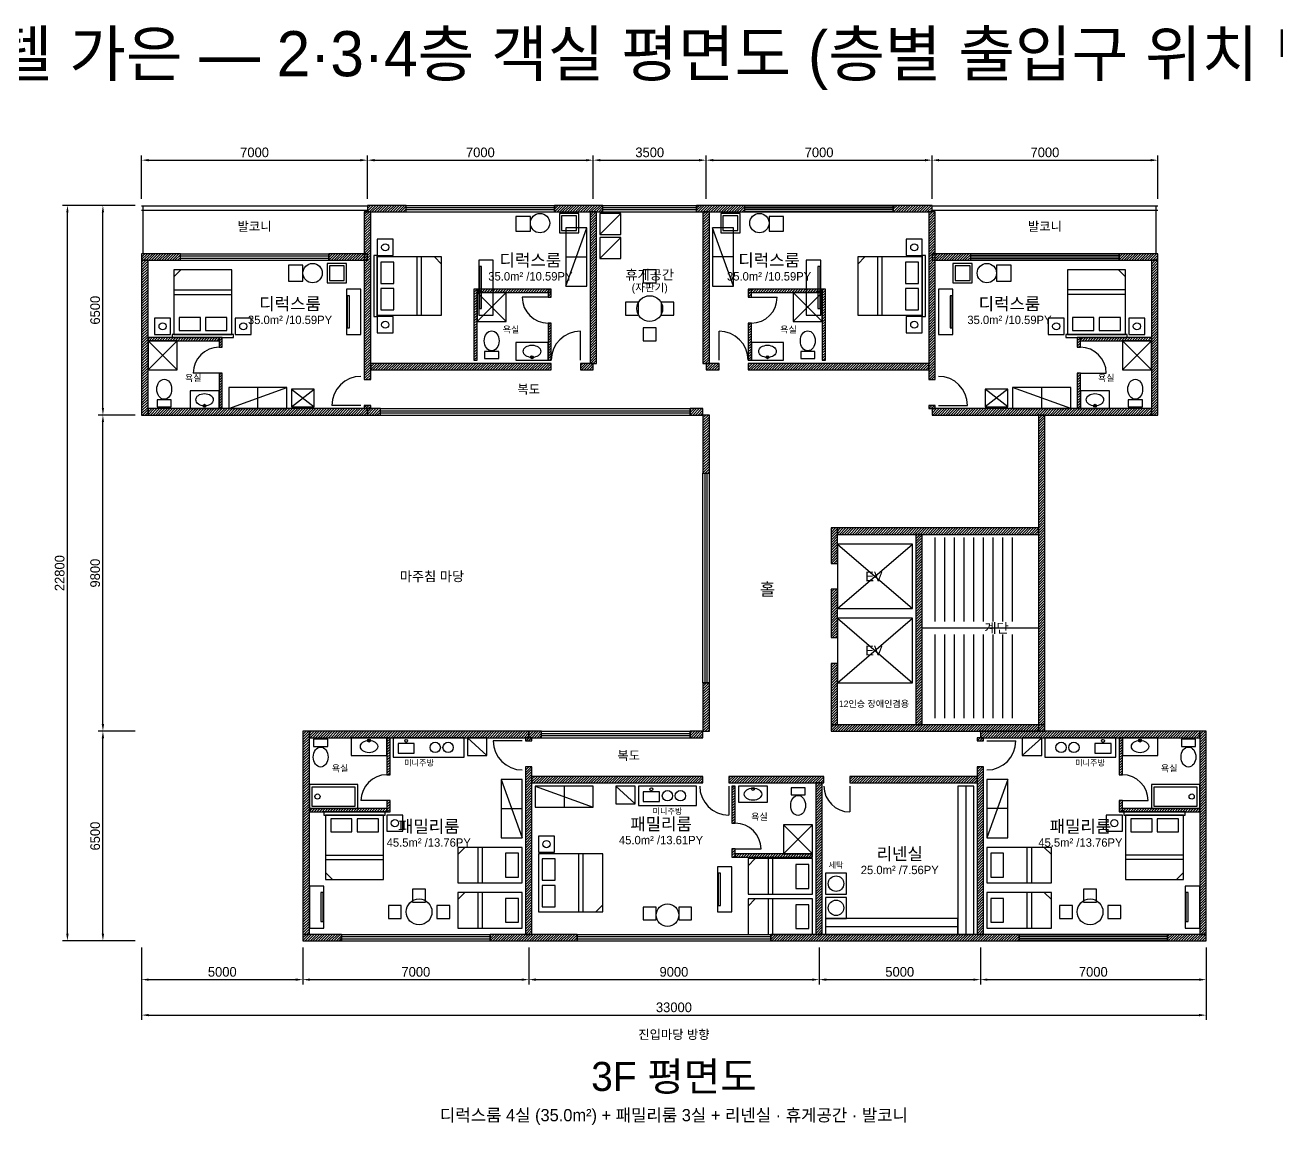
# Model space of a CAD drawing. Header units: millimetres. Extents: x -2737 to 115000, y -12076 to 28389.
# Drawn here: x 37386 to 76193, y -5704 to 28389 of the extents above; entities that cross this region are included whole.
import ezdxf
from ezdxf.enums import TextEntityAlignment as Align

# ---------------------------------------------------------------- set-up
doc = ezdxf.new("R2010")
doc.units = ezdxf.units.MM
for name, color, linetype in [('0CONC', 7, 'Continuous'), ('0TEXT-1', 7, 'Continuous'), ('0WIN', 4, 'Continuous'), ('DOOR', 2, 'Continuous'), ('FUR', 3, 'Continuous'), ('S-DIM', 1, 'Continuous'), ('TOIL', 5, 'Continuous'), ('해치벽체', 8, 'Continuous')]:
    doc.layers.add(name, color=color, linetype=linetype)
doc.styles.add('KOR', font='Pretendard-Regular.ttf')
doc.dimstyles.new('D100', dxfattribs={"dimtxt": 300, "dimasz": 220, "dimexe": 150, "dimexo": 200, "dimgap": 90, "dimtad": 1, "dimdec": 0, "dimtxsty": 'KOR', "dimcen": 2.5, "dimclrd": 1, "dimclre": 1, "dimclrt": 1, "dimazin": 3, "dimtfac": 1, "dimtmove": 0, "dimatfit": 3})

msp = doc.modelspace()

# ---------------------------------------------------------------- hatches: boundary and pattern name
at = {"layer": '해치벽체'}
h = msp.add_hatch(dxfattribs=at)
h.set_pattern_fill('ANSI31', color=8, scale=18)
h.paths.add_polyline_path([(47900, 17400), (48100, 17400), (48100, 22600), (47900, 22600)])
h = msp.add_hatch(dxfattribs=at)
h.set_pattern_fill('ANSI31', color=8, scale=18)
h.paths.add_polyline_path([(48000, 22600), (49200, 22600), (49200, 22800), (48000, 22800)])
h = msp.add_hatch(dxfattribs=at)
h.set_pattern_fill('ANSI31', color=8, scale=18)
h.paths.add_polyline_path([(53800, 22600), (55300, 22600), (55300, 22800), (53800, 22800)])
h = msp.add_hatch(dxfattribs=at)
h.set_pattern_fill('ANSI31', color=8, scale=18)
h.paths.add_polyline_path([(54900, 17900), (55100, 17900), (55100, 22600), (54900, 22600)])
h = msp.add_hatch(dxfattribs=at)
h.set_pattern_fill('ANSI31', color=8, scale=18)
h.paths.add_polyline_path([(58200, 22600), (59700, 22600), (59700, 22800), (58200, 22800)])
h = msp.add_hatch(dxfattribs=at)
h.set_pattern_fill('ANSI31', color=8, scale=18)
h.paths.add_polyline_path([(58400, 17900), (58600, 17900), (58600, 22600), (58400, 22600)])
h = msp.add_hatch(dxfattribs=at)
h.set_pattern_fill('ANSI31', color=8, scale=18)
h.paths.add_polyline_path([(64300, 22600), (65500, 22600), (65500, 22800), (64300, 22800)])
h = msp.add_hatch(dxfattribs=at)
h.set_pattern_fill('ANSI31', color=8, scale=18)
h.paths.add_polyline_path([(65400, 17400), (65600, 17400), (65600, 22600), (65400, 22600)])
h = msp.add_hatch(dxfattribs=at)
h.set_pattern_fill('ANSI31', color=8, scale=18)
h.paths.add_polyline_path([(41000, 21100), (42200, 21100), (42200, 21300), (41000, 21300)])
h = msp.add_hatch(dxfattribs=at)
h.set_pattern_fill('ANSI31', color=8, scale=18)
h.paths.add_polyline_path([(41000, 16300), (41200, 16300), (41200, 21100), (41000, 21100)])
h = msp.add_hatch(dxfattribs=at)
h.set_pattern_fill('ANSI31', color=8, scale=18)
h.paths.add_polyline_path([(46800, 21100), (48000, 21100), (48000, 21300), (46800, 21300)])
h = msp.add_hatch(dxfattribs=at)
h.set_pattern_fill('ANSI31', color=8, scale=18)
h.paths.add_polyline_path([(65500, 21100), (66700, 21100), (66700, 21300), (65500, 21300)])
h = msp.add_hatch(dxfattribs=at)
h.set_pattern_fill('ANSI31', color=8, scale=18)
h.paths.add_polyline_path([(71300, 21100), (72500, 21100), (72500, 21300), (71300, 21300)])
h = msp.add_hatch(dxfattribs=at)
h.set_pattern_fill('ANSI31', color=8, scale=18)
h.paths.add_polyline_path([(72300, 16300), (72500, 16300), (72500, 21100), (72300, 21100)])
h = msp.add_hatch(dxfattribs=at)
h.set_pattern_fill('ANSI31', color=8, scale=18)
h.paths.add_polyline_path([(51300, 18000), (51400, 18000), (51400, 20200), (51300, 20200)])
h = msp.add_hatch(dxfattribs=at)
h.set_pattern_fill('ANSI31', color=8, scale=18)
h.paths.add_polyline_path([(51400, 20100), (53700, 20100), (53700, 20200), (51400, 20200)])
h = msp.add_hatch(dxfattribs=at)
h.set_pattern_fill('ANSI31', color=8, scale=18)
h.paths.add_polyline_path([(53600, 19950), (53700, 19950), (53700, 20200), (53600, 20200)])
h = msp.add_hatch(dxfattribs=at)
h.set_pattern_fill('ANSI31', color=8, scale=18)
h.paths.add_polyline_path([(59800, 19950), (59900, 19950), (59900, 20200), (59800, 20200)])
h = msp.add_hatch(dxfattribs=at)
h.set_pattern_fill('ANSI31', color=8, scale=18)
h.paths.add_polyline_path([(59800, 20100), (62100, 20100), (62100, 20200), (59800, 20200)])
h = msp.add_hatch(dxfattribs=at)
h.set_pattern_fill('ANSI31', color=8, scale=18)
h.paths.add_polyline_path([(62100, 18000), (62200, 18000), (62200, 20200), (62100, 20200)])
h = msp.add_hatch(dxfattribs=at)
h.set_pattern_fill('ANSI31', color=8, scale=18)
h.paths.add_polyline_path([(53600, 18000), (53700, 18000), (53700, 19150), (53600, 19150)])
h = msp.add_hatch(dxfattribs=at)
h.set_pattern_fill('ANSI31', color=8, scale=18)
h.paths.add_polyline_path([(59800, 18000), (59900, 18000), (59900, 19150), (59800, 19150)])
h = msp.add_hatch(dxfattribs=at)
h.set_pattern_fill('ANSI31', color=8, scale=18)
h.paths.add_polyline_path([(41200, 18600), (43400, 18600), (43400, 18700), (41200, 18700)])
h = msp.add_hatch(dxfattribs=at)
h.set_pattern_fill('ANSI31', color=8, scale=18)
h.paths.add_polyline_path([(43400, 18400), (43500, 18400), (43500, 18700), (43400, 18700)])
h = msp.add_hatch(dxfattribs=at)
h.set_pattern_fill('ANSI31', color=8, scale=18)
h.paths.add_polyline_path([(70000, 18400), (70100, 18400), (70100, 18700), (70000, 18700)])
h = msp.add_hatch(dxfattribs=at)
h.set_pattern_fill('ANSI31', color=8, scale=18)
h.paths.add_polyline_path([(70100, 18600), (72300, 18600), (72300, 18700), (70100, 18700)])
h = msp.add_hatch(dxfattribs=at)
h.set_pattern_fill('ANSI31', color=8, scale=18)
h.paths.add_polyline_path([(48100, 17700), (53700, 17700), (53700, 17900), (48100, 17900)])
h = msp.add_hatch(dxfattribs=at)
h.set_pattern_fill('ANSI31', color=8, scale=18)
h.paths.add_polyline_path([(54600, 17700), (55000, 17700), (55000, 17900), (54600, 17900)])
h = msp.add_hatch(dxfattribs=at)
h.set_pattern_fill('ANSI31', color=8, scale=18)
h.paths.add_polyline_path([(58500, 17700), (58900, 17700), (58900, 17900), (58500, 17900)])
h = msp.add_hatch(dxfattribs=at)
h.set_pattern_fill('ANSI31', color=8, scale=18)
h.paths.add_polyline_path([(59800, 17700), (65400, 17700), (65400, 17900), (59800, 17900)])
h = msp.add_hatch(dxfattribs=at)
h.set_pattern_fill('ANSI31', color=8, scale=18)
h.paths.add_polyline_path([(43400, 16500), (43500, 16500), (43500, 17600), (43400, 17600)])
h = msp.add_hatch(dxfattribs=at)
h.set_pattern_fill('ANSI31', color=8, scale=18)
h.paths.add_polyline_path([(70000, 16500), (70100, 16500), (70100, 17600), (70000, 17600)])
h = msp.add_hatch(dxfattribs=at)
h.set_pattern_fill('ANSI31', color=8, scale=18)
h.paths.add_polyline_path([(41200, 16300), (48000, 16300), (48000, 16500), (41200, 16500)])
h = msp.add_hatch(dxfattribs=at)
h.set_pattern_fill('ANSI31', color=8, scale=18)
h.paths.add_polyline_path([(47900, 16500), (48100, 16500), (48100, 16600), (47900, 16600)])
h = msp.add_hatch(dxfattribs=at)
h.set_pattern_fill('ANSI31', color=8, scale=18)
h.paths.add_polyline_path([(48000, 16300), (48400, 16300), (48400, 16500), (48000, 16500)])
h = msp.add_hatch(dxfattribs=at)
h.set_pattern_fill('ANSI31', color=8, scale=18)
h.paths.add_polyline_path([(58000, 16300), (58400, 16300), (58400, 16500), (58000, 16500)])
h = msp.add_hatch(dxfattribs=at)
h.set_pattern_fill('ANSI31', color=8, scale=18)
h.paths.add_polyline_path([(58400, 14500), (58600, 14500), (58600, 16300), (58400, 16300)])
h = msp.add_hatch(dxfattribs=at)
h.set_pattern_fill('ANSI31', color=8, scale=18)
h.paths.add_polyline_path([(65400, 16500), (65600, 16500), (65600, 16600), (65400, 16600)])
h = msp.add_hatch(dxfattribs=at)
h.set_pattern_fill('ANSI31', color=8, scale=18)
h.paths.add_polyline_path([(65500, 16300), (72300, 16300), (72300, 16500), (65500, 16500)])
h = msp.add_hatch(dxfattribs=at)
h.set_pattern_fill('ANSI31', color=8, scale=18)
h.paths.add_polyline_path([(68800, 6500), (69000, 6500), (69000, 16300), (68800, 16300)])
h = msp.add_hatch(dxfattribs=at)
h.set_pattern_fill('ANSI31', color=8, scale=18)
h.paths.add_polyline_path([(62370, 11700), (62570, 11700), (62570, 12800), (62370, 12800)])
h = msp.add_hatch(dxfattribs=at)
h.set_pattern_fill('ANSI31', color=8, scale=18)
h.paths.add_polyline_path([(62570, 12600), (68800, 12600), (68800, 12800), (62570, 12800)])
h = msp.add_hatch(dxfattribs=at)
h.set_pattern_fill('ANSI31', color=8, scale=18)
h.paths.add_polyline_path([(65000, 6700), (65200, 6700), (65200, 12600), (65000, 12600)])
h = msp.add_hatch(dxfattribs=at)
h.set_pattern_fill('ANSI31', color=8, scale=18)
h.paths.add_polyline_path([(62370, 9400), (62570, 9400), (62570, 10900), (62370, 10900)])
h = msp.add_hatch(dxfattribs=at)
h.set_pattern_fill('ANSI31', color=8, scale=18)
h.paths.add_polyline_path([(62370, 6700), (62570, 6700), (62570, 8600), (62370, 8600)])
h = msp.add_hatch(dxfattribs=at)
h.set_pattern_fill('ANSI31', color=8, scale=18)
h.paths.add_polyline_path([(58400, 6500), (58600, 6500), (58600, 8000), (58400, 8000)])
h = msp.add_hatch(dxfattribs=at)
h.set_pattern_fill('ANSI31', color=8, scale=18)
h.paths.add_polyline_path([(62370, 6500), (69000, 6500), (69000, 6700), (62370, 6700)])
h = msp.add_hatch(dxfattribs=at)
h.set_pattern_fill('ANSI31', color=8, scale=18)
h.paths.add_polyline_path([(46000, 200), (46200, 200), (46200, 6500), (46000, 6500)])
h = msp.add_hatch(dxfattribs=at)
h.set_pattern_fill('ANSI31', color=8, scale=18)
h.paths.add_polyline_path([(46200, 6300), (53000, 6300), (53000, 6500), (46200, 6500)])
h = msp.add_hatch(dxfattribs=at)
h.set_pattern_fill('ANSI31', color=8, scale=18)
h.paths.add_polyline_path([(48600, 5150), (48700, 5150), (48700, 6300), (48600, 6300)])
h = msp.add_hatch(dxfattribs=at)
h.set_pattern_fill('ANSI31', color=8, scale=18)
h.paths.add_polyline_path([(52900, 6200), (53100, 6200), (53100, 6300), (52900, 6300)])
h = msp.add_hatch(dxfattribs=at)
h.set_pattern_fill('ANSI31', color=8, scale=18)
h.paths.add_polyline_path([(53000, 6300), (53400, 6300), (53400, 6500), (53000, 6500)])
h = msp.add_hatch(dxfattribs=at)
h.set_pattern_fill('ANSI31', color=8, scale=18)
h.paths.add_polyline_path([(58000, 6300), (58400, 6300), (58400, 6500), (58000, 6500)])
h = msp.add_hatch(dxfattribs=at)
h.set_pattern_fill('ANSI31', color=8, scale=18)
h.paths.add_polyline_path([(66900, 6200), (67100, 6200), (67100, 6300), (66900, 6300)])
h = msp.add_hatch(dxfattribs=at)
h.set_pattern_fill('ANSI31', color=8, scale=18)
h.paths.add_polyline_path([(67000, 6300), (73800, 6300), (73800, 6500), (67000, 6500)])
h = msp.add_hatch(dxfattribs=at)
h.set_pattern_fill('ANSI31', color=8, scale=18)
h.paths.add_polyline_path([(71300, 5150), (71400, 5150), (71400, 6300), (71300, 6300)])
h = msp.add_hatch(dxfattribs=at)
h.set_pattern_fill('ANSI31', color=8, scale=18)
h.paths.add_polyline_path([(73800, 200), (74000, 200), (74000, 6500), (73800, 6500)])
h = msp.add_hatch(dxfattribs=at)
h.set_pattern_fill('ANSI31', color=8, scale=18)
h.paths.add_polyline_path([(52900, 200), (53100, 200), (53100, 5400), (52900, 5400)])
h = msp.add_hatch(dxfattribs=at)
h.set_pattern_fill('ANSI31', color=8, scale=18)
h.paths.add_polyline_path([(53100, 4900), (58400, 4900), (58400, 5100), (53100, 5100)])
h = msp.add_hatch(dxfattribs=at)
h.set_pattern_fill('ANSI31', color=8, scale=18)
h.paths.add_polyline_path([(59200, 4900), (62150, 4900), (62150, 5100), (59200, 5100)])
h = msp.add_hatch(dxfattribs=at)
h.set_pattern_fill('ANSI31', color=8, scale=18)
h.paths.add_polyline_path([(62950, 4900), (66900, 4900), (66900, 5100), (62950, 5100)])
h = msp.add_hatch(dxfattribs=at)
h.set_pattern_fill('ANSI31', color=8, scale=18)
h.paths.add_polyline_path([(66900, 200), (67100, 200), (67100, 5400), (66900, 5400)])
h = msp.add_hatch(dxfattribs=at)
h.set_pattern_fill('ANSI31', color=8, scale=18)
h.paths.add_polyline_path([(59300, 3650), (59400, 3650), (59400, 4800), (59300, 4800)])
h = msp.add_hatch(dxfattribs=at)
h.set_pattern_fill('ANSI31', color=8, scale=18)
h.paths.add_polyline_path([(61900, 200), (62100, 200), (62100, 4900), (61900, 4900)])
h = msp.add_hatch(dxfattribs=at)
h.set_pattern_fill('ANSI31', color=8, scale=18)
h.paths.add_polyline_path([(48600, 4000), (48700, 4000), (48700, 4350), (48600, 4350)])
h = msp.add_hatch(dxfattribs=at)
h.set_pattern_fill('ANSI31', color=8, scale=18)
h.paths.add_polyline_path([(71300, 4000), (71400, 4000), (71400, 4350), (71300, 4350)])
h = msp.add_hatch(dxfattribs=at)
h.set_pattern_fill('ANSI31', color=8, scale=18)
h.paths.add_polyline_path([(46200, 4000), (48600, 4000), (48600, 4100), (46200, 4100)])
h = msp.add_hatch(dxfattribs=at)
h.set_pattern_fill('ANSI31', color=8, scale=18)
h.paths.add_polyline_path([(71400, 4000), (73800, 4000), (73800, 4100), (71400, 4100)])
h = msp.add_hatch(dxfattribs=at)
h.set_pattern_fill('ANSI31', color=8, scale=18)
h.paths.add_polyline_path([(59300, 2600), (59400, 2600), (59400, 2850), (59300, 2850)])
h = msp.add_hatch(dxfattribs=at)
h.set_pattern_fill('ANSI31', color=8, scale=18)
h.paths.add_polyline_path([(59400, 2600), (61800, 2600), (61800, 2700), (59400, 2700)])
h = msp.add_hatch(dxfattribs=at)
h.set_pattern_fill('ANSI31', color=8, scale=18)
h.paths.add_polyline_path([(46000, 0), (47200, 0), (47200, 200), (46000, 200)])
h = msp.add_hatch(dxfattribs=at)
h.set_pattern_fill('ANSI31', color=8, scale=18)
h.paths.add_polyline_path([(51800, 0), (54500, 0), (54500, 200), (51800, 200)])
h = msp.add_hatch(dxfattribs=at)
h.set_pattern_fill('ANSI31', color=8, scale=18)
h.paths.add_polyline_path([(60500, 0), (68200, 0), (68200, 200), (60500, 200)])
h = msp.add_hatch(dxfattribs=at)
h.set_pattern_fill('ANSI31', color=8, scale=18)
h.paths.add_polyline_path([(72800, 0), (74000, 0), (74000, 200), (72800, 200)])

# ---------------------------------------------------------------- linework, layer by layer
at = {"layer": '0CONC'}
for points in [[(47900, 17400), (48100, 17400), (48100, 22600), (47900, 22600)], [(48000, 22600), (49200, 22600), (49200, 22800), (48000, 22800)], [(53800, 22600), (55300, 22600), (55300, 22800), (53800, 22800)], [(54900, 17900), (55100, 17900), (55100, 22600), (54900, 22600)], [(58200, 22600), (59700, 22600), (59700, 22800), (58200, 22800)], [(58400, 17900), (58600, 17900), (58600, 22600), (58400, 22600)], [(64300, 22600), (65500, 22600), (65500, 22800), (64300, 22800)], [(65400, 17400), (65600, 17400), (65600, 22600), (65400, 22600)], [(41000, 21100), (42200, 21100), (42200, 21300), (41000, 21300)], [(41000, 16300), (41200, 16300), (41200, 21100), (41000, 21100)], [(46800, 21100), (48000, 21100), (48000, 21300), (46800, 21300)], [(65500, 21100), (66700, 21100), (66700, 21300), (65500, 21300)], [(71300, 21100), (72500, 21100), (72500, 21300), (71300, 21300)], [(72300, 16300), (72500, 16300), (72500, 21100), (72300, 21100)], [(51300, 18000), (51400, 18000), (51400, 20200), (51300, 20200)], [(51400, 20100), (53700, 20100), (53700, 20200), (51400, 20200)], [(53600, 19950), (53700, 19950), (53700, 20200), (53600, 20200)], [(59800, 19950), (59900, 19950), (59900, 20200), (59800, 20200)], [(59800, 20100), (62100, 20100), (62100, 20200), (59800, 20200)], [(62100, 18000), (62200, 18000), (62200, 20200), (62100, 20200)], [(53600, 18000), (53700, 18000), (53700, 19150), (53600, 19150)], [(59800, 18000), (59900, 18000), (59900, 19150), (59800, 19150)], [(41200, 18600), (43400, 18600), (43400, 18700), (41200, 18700)], [(43400, 18400), (43500, 18400), (43500, 18700), (43400, 18700)], [(70000, 18400), (70100, 18400), (70100, 18700), (70000, 18700)], [(70100, 18600), (72300, 18600), (72300, 18700), (70100, 18700)], [(48100, 17700), (53700, 17700), (53700, 17900), (48100, 17900)], [(54600, 17700), (55000, 17700), (55000, 17900), (54600, 17900)], [(58500, 17700), (58900, 17700), (58900, 17900), (58500, 17900)], [(59800, 17700), (65400, 17700), (65400, 17900), (59800, 17900)], [(43400, 16500), (43500, 16500), (43500, 17600), (43400, 17600)], [(70000, 16500), (70100, 16500), (70100, 17600), (70000, 17600)], [(41200, 16300), (48000, 16300), (48000, 16500), (41200, 16500)], [(47900, 16500), (48100, 16500), (48100, 16600), (47900, 16600)], [(48000, 16300), (48400, 16300), (48400, 16500), (48000, 16500)], [(58000, 16300), (58400, 16300), (58400, 16500), (58000, 16500)], [(58400, 14500), (58600, 14500), (58600, 16300), (58400, 16300)], [(65400, 16500), (65600, 16500), (65600, 16600), (65400, 16600)], [(65500, 16300), (72300, 16300), (72300, 16500), (65500, 16500)], [(68800, 6500), (69000, 6500), (69000, 16300), (68800, 16300)], [(62370, 11700), (62570, 11700), (62570, 12800), (62370, 12800)], [(62570, 12600), (68800, 12600), (68800, 12800), (62570, 12800)], [(65000, 6700), (65200, 6700), (65200, 12600), (65000, 12600)], [(62370, 9400), (62570, 9400), (62570, 10900), (62370, 10900)], [(62370, 6700), (62570, 6700), (62570, 8600), (62370, 8600)], [(58400, 6500), (58600, 6500), (58600, 8000), (58400, 8000)], [(62370, 6500), (69000, 6500), (69000, 6700), (62370, 6700)], [(46000, 200), (46200, 200), (46200, 6500), (46000, 6500)], [(46200, 6300), (53000, 6300), (53000, 6500), (46200, 6500)], [(48600, 5150), (48700, 5150), (48700, 6300), (48600, 6300)], [(52900, 6200), (53100, 6200), (53100, 6300), (52900, 6300)], [(53000, 6300), (53400, 6300), (53400, 6500), (53000, 6500)], [(58000, 6300), (58400, 6300), (58400, 6500), (58000, 6500)], [(66900, 6200), (67100, 6200), (67100, 6300), (66900, 6300)], [(67000, 6300), (73800, 6300), (73800, 6500), (67000, 6500)], [(71300, 5150), (71400, 5150), (71400, 6300), (71300, 6300)], [(73800, 200), (74000, 200), (74000, 6500), (73800, 6500)], [(52900, 200), (53100, 200), (53100, 5400), (52900, 5400)], [(53100, 4900), (58400, 4900), (58400, 5100), (53100, 5100)], [(59200, 4900), (62150, 4900), (62150, 5100), (59200, 5100)], [(62950, 4900), (66900, 4900), (66900, 5100), (62950, 5100)], [(66900, 200), (67100, 200), (67100, 5400), (66900, 5400)], [(59300, 3650), (59400, 3650), (59400, 4800), (59300, 4800)], [(61900, 200), (62100, 200), (62100, 4900), (61900, 4900)], [(48600, 4000), (48700, 4000), (48700, 4350), (48600, 4350)], [(71300, 4000), (71400, 4000), (71400, 4350), (71300, 4350)], [(46200, 4000), (48600, 4000), (48600, 4100), (46200, 4100)], [(71400, 4000), (73800, 4000), (73800, 4100), (71400, 4100)], [(59300, 2600), (59400, 2600), (59400, 2850), (59300, 2850)], [(59400, 2600), (61800, 2600), (61800, 2700), (59400, 2700)], [(46000, 0), (47200, 0), (47200, 200), (46000, 200)], [(51800, 0), (54500, 0), (54500, 200), (51800, 200)], [(60500, 0), (68200, 0), (68200, 200), (60500, 200)], [(72800, 0), (74000, 0), (74000, 200), (72800, 200)]]:
    msp.add_lwpolyline(points, close=True, dxfattribs=at)
at = {"layer": '0WIN'}
for p, q in [((41000, 22780), (48000, 22780)), ((41000, 22650), (48000, 22650)), ((41050, 21300), (41050, 22780)), ((49200, 22800), (53800, 22800)), ((49200, 22600), (49200, 22800)), ((49200, 22800), (53800, 22800)), ((49200, 22600), (49200, 22800)), ((49200, 22733.3), (53800, 22733.3)), ((49200, 22733.3), (53800, 22733.3)), ((49200, 22666.7), (53800, 22666.7)), ((49200, 22666.7), (53800, 22666.7)), ((49200, 22600), (53800, 22600)), ((49200, 22600), (53800, 22600)), ((53800, 22600), (53800, 22800)), ((53800, 22600), (53800, 22800)), ((55300, 22800), (58200, 22800)), ((55300, 22600), (55300, 22800)), ((55300, 22733.3), (58200, 22733.3)), ((55300, 22666.7), (58200, 22666.7)), ((55300, 22600), (58200, 22600)), ((58200, 22600), (58200, 22800)), ((59700, 22800), (64300, 22800)), ((59700, 22600), (59700, 22800)), ((64300, 22800), (59700, 22800)), ((59700, 22600), (59700, 22800)), ((59700, 22733.3), (64300, 22733.3)), ((64300, 22733.3), (59700, 22733.3)), ((59700, 22666.7), (64300, 22666.7)), ((64300, 22666.7), (59700, 22666.7)), ((59700, 22600), (64300, 22600)), ((64300, 22600), (59700, 22600)), ((64300, 22600), (64300, 22800)), ((64300, 22600), (64300, 22800)), ((65500, 22780), (72500, 22780)), ((65500, 22650), (72500, 22650)), ((72450, 21300), (72450, 22780)), ((42200, 21300), (46800, 21300)), ((42200, 21100), (42200, 21300)), ((42200, 21300), (46800, 21300)), ((42200, 21100), (42200, 21300)), ((42200, 21233.3), (46800, 21233.3)), ((42200, 21233.3), (46800, 21233.3)), ((42200, 21166.7), (46800, 21166.7)), ((42200, 21166.7), (46800, 21166.7)), ((42200, 21100), (46800, 21100)), ((42200, 21100), (46800, 21100)), ((46800, 21100), (46800, 21300)), ((46800, 21100), (46800, 21300)), ((66700, 21300), (71300, 21300)), ((66700, 21100), (66700, 21300)), ((71300, 21300), (66700, 21300)), ((66700, 21100), (66700, 21300)), ((66700, 21233.3), (71300, 21233.3)), ((71300, 21233.3), (66700, 21233.3)), ((66700, 21166.7), (71300, 21166.7)), ((71300, 21166.7), (66700, 21166.7)), ((66700, 21100), (71300, 21100)), ((71300, 21100), (66700, 21100)), ((71300, 21100), (71300, 21300)), ((71300, 21100), (71300, 21300)), ((48400, 16500), (58000, 16500)), ((48400, 16300), (48400, 16500)), ((48400, 16433.3), (58000, 16433.3)), ((48400, 16366.7), (58000, 16366.7)), ((48400, 16300), (58000, 16300)), ((58000, 16300), (58000, 16500)), ((58400, 8000), (58400, 14500)), ((58400, 14500), (58600, 14500)), ((58466.7, 8000), (58466.7, 14500)), ((58533.3, 8000), (58533.3, 14500)), ((58600, 8000), (58600, 14500)), ((58400, 8000), (58600, 8000)), ((53400, 6500), (58000, 6500)), ((53400, 6300), (53400, 6500)), ((53400, 6433.3), (58000, 6433.3)), ((53400, 6366.7), (58000, 6366.7)), ((53400, 6300), (58000, 6300)), ((58000, 6300), (58000, 6500)), ((47200, 200), (51800, 200)), ((47200, 0), (47200, 200)), ((47200, 200), (51800, 200)), ((47200, 200), (47200, 0)), ((47200, 133.3), (51800, 133.3)), ((47200, 133.3), (51800, 133.3)), ((47200, 66.7), (51800, 66.7)), ((47200, 66.7), (51800, 66.7)), ((47200, 0), (51800, 0)), ((47200, 0), (51800, 0)), ((51800, 0), (51800, 200)), ((51800, 200), (51800, 0)), ((54500, 200), (60500, 200)), ((54500, 0), (54500, 200)), ((54500, 200), (60500, 200)), ((54500, 200), (54500, 0)), ((54500, 133.3), (60500, 133.3)), ((54500, 133.3), (60500, 133.3)), ((54500, 66.7), (60500, 66.7)), ((54500, 66.7), (60500, 66.7)), ((54500, 0), (60500, 0)), ((54500, 0), (60500, 0)), ((60500, 0), (60500, 200)), ((60500, 200), (60500, 0)), ((68200, 200), (72800, 200)), ((68200, 0), (68200, 200)), ((72800, 200), (68200, 200)), ((68200, 200), (68200, 0)), ((68200, 133.3), (72800, 133.3)), ((72800, 133.3), (68200, 133.3)), ((68200, 66.7), (72800, 66.7)), ((72800, 66.7), (68200, 66.7)), ((68200, 0), (72800, 0)), ((72800, 0), (68200, 0)), ((72800, 0), (72800, 200)), ((72800, 200), (72800, 0))]:
    msp.add_line(p, q, dxfattribs=at)
at = {"layer": 'DOOR'}
for p, q in [((53600, 19950), (52800, 19950)), ((59900, 19950), (60700, 19950)), ((54600, 18000), (54600, 18900)), ((58900, 18000), (58900, 18900)), ((43400, 17600), (42600, 17600)), ((70100, 17600), (70900, 17600)), ((47800, 16600), (46900, 16600)), ((65700, 16600), (66600, 16600)), ((52800, 6200), (51900, 6200)), ((67200, 6200), (68100, 6200)), ((59200, 4800), (59200, 3900)), ((62950, 4800), (62950, 4000)), ((48600, 4350), (47800, 4350)), ((71400, 4350), (72200, 4350)), ((59400, 2850), (60200, 2850))]:
    msp.add_line(p, q, dxfattribs=at)
for centre, radius, start, end in [((53600, 19950), 800, 180, 270), ((59900, 19950), 800, 270, 0), ((54600, 18000), 900, 90, 180), ((58900, 18000), 900, 0, 90), ((43400, 17600), 800, 90, 180), ((70100, 17600), 800, 0, 90), ((47800, 16600), 900, 90, 180), ((65700, 16600), 900, 0, 90), ((52800, 6200), 900, 180, 270), ((67200, 6200), 900, 270, 0), ((48600, 4350), 800, 90, 180), ((71400, 4350), 800, 0, 90), ((59200, 4800), 900, 180, 270), ((62950, 4800), 800, 180, 270), ((59400, 2850), 800, 0, 90)]:
    msp.add_arc(centre, radius, start, end, dxfattribs=at)
at = {"layer": 'FUR'}
for p, q in [((55200, 21900), (55850, 22550)), ((54150, 20300), (54800, 22100)), ((55200, 21150), (55850, 21800)), ((59350, 20300), (58700, 22100)), ((49540, 19400), (49540, 21200)), ((49680, 19400), (49680, 21200)), ((50080, 21200), (50300, 20980)), ((54150, 21200), (54800, 21200)), ((59350, 21200), (58700, 21200)), ((63420, 21200), (63200, 20980)), ((63820, 19400), (63820, 21200)), ((63960, 19400), (63960, 21200)), ((42000, 20580), (42220, 20800)), ((71500, 20580), (71280, 20800)), ((42000, 20180), (43800, 20180)), ((71500, 20180), (69700, 20180)), ((42000, 20040), (43800, 20040)), ((71500, 20040), (69700, 20040)), ((43700, 16500), (45500, 17150)), ((44600, 16500), (44600, 17150)), ((45650, 16550), (46350, 17100)), ((45650, 17100), (46350, 16550)), ((67850, 16550), (67150, 17100)), ((67850, 17100), (67150, 16550)), ((69800, 16500), (68000, 17150)), ((68900, 16500), (68900, 17150)), ((65600, 9900), (65600, 12500)), ((65900, 9900), (65900, 12500)), ((66200, 9900), (66200, 12500)), ((66500, 9900), (66500, 12500)), ((66800, 9900), (66800, 12500)), ((67100, 9900), (67100, 12500)), ((67400, 9900), (67400, 12500)), ((67700, 9900), (67700, 12500)), ((68000, 9900), (68000, 12500)), ((62570, 10300), (64900, 12300)), ((62570, 12300), (64900, 10300)), ((62570, 8000), (64900, 10000)), ((62570, 10000), (64900, 8000)), ((65200, 9700), (68800, 9700)), ((65600, 6900), (65600, 9500)), ((65900, 6900), (65900, 9500)), ((66200, 6900), (66200, 9500)), ((66500, 6900), (66500, 9500)), ((66800, 6900), (66800, 9500)), ((67100, 6900), (67100, 9500)), ((67400, 6900), (67400, 9500)), ((67700, 6900), (67700, 9500)), ((68000, 6900), (68000, 9500)), ((51100, 6300), (51700, 5750)), ((68900, 6300), (68300, 5750)), ((52150, 5000), (52800, 3200)), ((53200, 4800), (55000, 4150)), ((54100, 4800), (54100, 4150)), ((55700, 4800), (56300, 4250)), ((66550, 4800), (66550, 200)), ((67850, 5000), (67200, 3200)), ((52150, 4100), (52800, 4100)), ((67850, 4100), (67200, 4100)), ((51020, 2900), (50800, 2680)), ((51420, 2900), (51420, 1800)), ((51560, 2900), (51560, 1800)), ((68440, 2900), (68440, 1800)), ((68580, 2900), (68580, 1800)), ((68980, 2900), (69200, 2680)), ((46700, 2660), (48500, 2660)), ((46700, 2520), (48500, 2520)), ((54540, 2700), (54540, 900)), ((54680, 2700), (54680, 900)), ((60020, 2550), (59800, 2330)), ((60420, 2550), (60420, 1450)), ((60560, 2550), (60560, 1450)), ((73300, 2660), (71500, 2660)), ((73300, 2520), (71500, 2520)), ((46700, 2120), (46920, 1900)), ((73300, 2120), (73080, 1900)), ((51020, 1500), (50800, 1280)), ((51420, 1500), (51420, 400)), ((51560, 1500), (51560, 400)), ((60020, 1300), (59800, 1080)), ((60420, 1300), (60420, 200)), ((60560, 1300), (60560, 200)), ((68440, 1500), (68440, 400)), ((68580, 1500), (68580, 400)), ((68980, 1500), (69200, 1280)), ((55080, 900), (55300, 1120)), ((62200, 450), (66300, 450))]:
    msp.add_line(p, q, dxfattribs=at)
for points in [[(53950, 21950), (54550, 21950), (54550, 22550), (53950, 22550)], [(55200, 21900), (55850, 21900), (55850, 22550), (55200, 22550)], [(58950, 21950), (59550, 21950), (59550, 22550), (58950, 22550)], [(52600, 22000), (53050, 22000), (53050, 22450), (52600, 22450)], [(54020, 22020), (54480, 22020), (54480, 22480), (54020, 22480)], [(59020, 22020), (59480, 22020), (59480, 22480), (59020, 22480)], [(60450, 22000), (60900, 22000), (60900, 22450), (60450, 22450)], [(48300, 21250), (48800, 21250), (48800, 21750), (48300, 21750)], [(54150, 20300), (54800, 20300), (54800, 22100), (54150, 22100)], [(55200, 21150), (55850, 21150), (55850, 21800), (55200, 21800)], [(58700, 20300), (59350, 20300), (59350, 22100), (58700, 22100)], [(64700, 21250), (65200, 21250), (65200, 21750), (64700, 21750)], [(46750, 20400), (47350, 20400), (47350, 21000), (46750, 21000)], [(48200, 19350), (48300, 19350), (48300, 21250), (48200, 21250)], [(48300, 19400), (50300, 19400), (50300, 21200), (48300, 21200)], [(48420, 20380), (48820, 20380), (48820, 21040), (48420, 21040)], [(51450, 19400), (51900, 19400), (51900, 21100), (51450, 21100)], [(61600, 19400), (62050, 19400), (62050, 21100), (61600, 21100)], [(63200, 19400), (65200, 19400), (65200, 21200), (63200, 21200)], [(64680, 20380), (65080, 20380), (65080, 21040), (64680, 21040)], [(65200, 19350), (65300, 19350), (65300, 21250), (65200, 21250)], [(66150, 20400), (66750, 20400), (66750, 21000), (66150, 21000)], [(42000, 18800), (43800, 18800), (43800, 20800), (42000, 20800)], [(45550, 20450), (46000, 20450), (46000, 20950), (45550, 20950)], [(46820, 20470), (47280, 20470), (47280, 20930), (46820, 20930)], [(51470, 19600), (51540, 19600), (51540, 20900), (51470, 20900)], [(56550, 20400), (56950, 20400), (56950, 20800), (56550, 20800)], [(61960, 19600), (62030, 19600), (62030, 20900), (61960, 20900)], [(66220, 20470), (66680, 20470), (66680, 20930), (66220, 20930)], [(67500, 20450), (67950, 20450), (67950, 20950), (67500, 20950)], [(69700, 18800), (71500, 18800), (71500, 20800), (69700, 20800)], [(47350, 18800), (47800, 18800), (47800, 20200), (47350, 20200)], [(48420, 19560), (48820, 19560), (48820, 20220), (48420, 20220)], [(64680, 19560), (65080, 19560), (65080, 20220), (64680, 20220)], [(65700, 18800), (66150, 18800), (66150, 20200), (65700, 20200)], [(47370, 19000), (47440, 19000), (47440, 20000), (47370, 20000)], [(56000, 19400), (56400, 19400), (56400, 19800), (56000, 19800)], [(57100, 19400), (57500, 19400), (57500, 19800), (57100, 19800)], [(66060, 19000), (66130, 19000), (66130, 20000), (66060, 20000)], [(41400, 18800), (41900, 18800), (41900, 19300), (41400, 19300)], [(42160, 18920), (42820, 18920), (42820, 19320), (42160, 19320)], [(42980, 18920), (43640, 18920), (43640, 19320), (42980, 19320)], [(43900, 18800), (44400, 18800), (44400, 19300), (43900, 19300)], [(48300, 18850), (48800, 18850), (48800, 19350), (48300, 19350)], [(64700, 18850), (65200, 18850), (65200, 19350), (64700, 19350)], [(69100, 18800), (69600, 18800), (69600, 19300), (69100, 19300)], [(69860, 18920), (70520, 18920), (70520, 19320), (69860, 19320)], [(70680, 18920), (71340, 18920), (71340, 19320), (70680, 19320)], [(71600, 18800), (72100, 18800), (72100, 19300), (71600, 19300)], [(41950, 18700), (43850, 18700), (43850, 18800), (41950, 18800)], [(56550, 18600), (56950, 18600), (56950, 19000), (56550, 19000)], [(69650, 18700), (71550, 18700), (71550, 18800), (69650, 18800)], [(43700, 16500), (45500, 16500), (45500, 17150), (43700, 17150)], [(45650, 16550), (46350, 16550), (46350, 17100), (45650, 17100)], [(67150, 16550), (67850, 16550), (67850, 17100), (67150, 17100)], [(68000, 16500), (69800, 16500), (69800, 17150), (68000, 17150)], [(62570, 10300), (64900, 10300), (64900, 12300), (62570, 12300)], [(62570, 8000), (64900, 8000), (64900, 10000), (62570, 10000)], [(48800, 5700), (51000, 5700), (51000, 6300), (48800, 6300)], [(51100, 5750), (51700, 5750), (51700, 6300), (51100, 6300)], [(68300, 5750), (68900, 5750), (68900, 6300), (68300, 6300)], [(69000, 5700), (71200, 5700), (71200, 6300), (69000, 6300)], [(52150, 3200), (52800, 3200), (52800, 5000), (52150, 5000)], [(53200, 4150), (55000, 4150), (55000, 4800), (53200, 4800)], [(55700, 4250), (56300, 4250), (56300, 4800), (55700, 4800)], [(56400, 4200), (58200, 4200), (58200, 4800), (56400, 4800)], [(66300, 200), (66800, 200), (66800, 4800), (66300, 4800)], [(67200, 3200), (67850, 3200), (67850, 5000), (67200, 5000)], [(46650, 3900), (48550, 3900), (48550, 4000), (46650, 4000)], [(46700, 1900), (48500, 1900), (48500, 3900), (46700, 3900)], [(48600, 3400), (49100, 3400), (49100, 3900), (48600, 3900)], [(70900, 3400), (71400, 3400), (71400, 3900), (70900, 3900)], [(71450, 3900), (73350, 3900), (73350, 4000), (71450, 4000)], [(71500, 1900), (73300, 1900), (73300, 3900), (71500, 3900)], [(46860, 3380), (47520, 3380), (47520, 3780), (46860, 3780)], [(47680, 3380), (48340, 3380), (48340, 3780), (47680, 3780)], [(71660, 3380), (72320, 3380), (72320, 3780), (71660, 3780)], [(72480, 3380), (73140, 3380), (73140, 3780), (72480, 3780)], [(53300, 2750), (53800, 2750), (53800, 3250), (53300, 3250)], [(50800, 1800), (52800, 1800), (52800, 2900), (50800, 2900)], [(52280, 1980), (52680, 1980), (52680, 2720), (52280, 2720)], [(67200, 1800), (69200, 1800), (69200, 2900), (67200, 2900)], [(67320, 1980), (67720, 1980), (67720, 2720), (67320, 2720)], [(53300, 900), (55300, 900), (55300, 2700), (53300, 2700)], [(53420, 1880), (53820, 1880), (53820, 2540), (53420, 2540)], [(59800, 1450), (61800, 1450), (61800, 2550), (59800, 2550)], [(61280, 1630), (61680, 1630), (61680, 2370), (61280, 2370)], [(58850, 900), (59300, 900), (59300, 2300), (58850, 2300)], [(58870, 1100), (58940, 1100), (58940, 2100), (58870, 2100)], [(62200, 1450), (62850, 1450), (62850, 2100), (62200, 2100)], [(46200, 400), (46650, 400), (46650, 1700), (46200, 1700)], [(49400, 1200), (49800, 1200), (49800, 1600), (49400, 1600)], [(53420, 1060), (53820, 1060), (53820, 1720), (53420, 1720)], [(70200, 1200), (70600, 1200), (70600, 1600), (70200, 1600)], [(73350, 400), (73800, 400), (73800, 1700), (73350, 1700)], [(46560, 600), (46630, 600), (46630, 1500), (46560, 1500)], [(50800, 400), (52800, 400), (52800, 1500), (50800, 1500)], [(52280, 580), (52680, 580), (52680, 1320), (52280, 1320)], [(59800, 200), (61800, 200), (61800, 1300), (59800, 1300)], [(62200, 700), (62850, 700), (62850, 1350), (62200, 1350)], [(67200, 400), (69200, 400), (69200, 1500), (67200, 1500)], [(67320, 580), (67720, 580), (67720, 1320), (67320, 1320)], [(73370, 600), (73440, 600), (73440, 1500), (73370, 1500)], [(48650, 700), (49050, 700), (49050, 1100), (48650, 1100)], [(50150, 700), (50550, 700), (50550, 1100), (50150, 1100)], [(56550, 650), (56950, 650), (56950, 1050), (56550, 1050)], [(57650, 650), (58050, 650), (58050, 1050), (57650, 1050)], [(61280, 380), (61680, 380), (61680, 1120), (61280, 1120)], [(69450, 700), (69850, 700), (69850, 1100), (69450, 1100)], [(70950, 700), (71350, 700), (71350, 1100), (70950, 1100)], [(62200, 200), (66300, 200), (66300, 700), (62200, 700)]]:
    msp.add_lwpolyline(points, close=True, dxfattribs=at)
for centre, radius in [((53350, 22250), 300), ((60150, 22250), 300), ((48550, 21500), 110), ((64950, 21500), 110), ((46300, 20700), 300), ((67200, 20700), 300), ((56750, 19600), 400), ((41650, 19050), 110), ((44150, 19050), 110), ((48550, 19100), 110), ((64950, 19100), 110), ((69350, 19050), 110), ((71850, 19050), 110), ((50100, 6000), 160), ((50500, 6000), 160), ((69500, 6000), 160), ((69900, 6000), 160), ((57300, 4500), 160), ((57700, 4500), 160), ((48850, 3650), 110), ((71150, 3650), 110), ((53550, 3000), 110), ((62525, 1775), 240), ((49600, 900), 400), ((62525, 1025), 240), ((70400, 900), 400), ((57300, 800), 350)]:
    msp.add_circle(centre, radius, dxfattribs=at)
at = {"layer": 'TOIL'}
for p, q in [((51400, 19200), (52300, 20100)), ((51400, 20100), (52300, 19200)), ((62100, 19200), (61200, 20100)), ((62100, 20100), (61200, 19200)), ((41200, 17700), (42100, 18600)), ((41200, 18600), (42100, 17700)), ((72300, 17700), (71400, 18600)), ((72300, 18600), (71400, 17700)), ((60900, 3600), (61800, 2700)), ((60900, 2700), (61800, 3600))]:
    msp.add_line(p, q, dxfattribs=at)
for points in [[(51400, 19200), (52300, 19200), (52300, 20100), (51400, 20100)], [(61200, 19200), (62100, 19200), (62100, 20100), (61200, 20100)], [(41200, 17700), (42100, 17700), (42100, 18600), (41200, 18600)], [(51630, 18050), (52070, 18050), (52070, 18270), (51630, 18270)], [(52600, 18000), (53600, 18000), (53600, 18550), (52600, 18550)], [(59900, 18000), (60900, 18000), (60900, 18550), (59900, 18550)], [(61430, 18050), (61870, 18050), (61870, 18270), (61430, 18270)], [(71400, 17700), (72300, 17700), (72300, 18600), (71400, 18600)], [(41480, 16550), (41920, 16550), (41920, 16770), (41480, 16770)], [(42500, 16500), (43400, 16500), (43400, 17050), (42500, 17050)], [(70100, 16500), (71000, 16500), (71000, 17050), (70100, 17050)], [(71580, 16550), (72020, 16550), (72020, 16770), (71580, 16770)], [(46330, 6030), (46770, 6030), (46770, 6250), (46330, 6250)], [(47500, 5750), (48600, 5750), (48600, 6300), (47500, 6300)], [(71400, 5750), (72500, 5750), (72500, 6300), (71400, 6300)], [(73230, 6030), (73670, 6030), (73670, 6250), (73230, 6250)], [(48950, 5820), (49450, 5820), (49450, 6120), (48950, 6120)], [(70550, 5820), (71050, 5820), (71050, 6120), (70550, 6120)], [(46200, 4100), (47700, 4100), (47700, 4850), (46200, 4850)], [(46280, 4180), (47620, 4180), (47620, 4770), (46280, 4770)], [(59500, 4300), (60400, 4300), (60400, 4800), (59500, 4800)], [(61130, 4530), (61570, 4530), (61570, 4750), (61130, 4750)], [(72300, 4100), (73800, 4100), (73800, 4850), (72300, 4850)], [(72380, 4180), (73720, 4180), (73720, 4770), (72380, 4770)], [(56550, 4320), (57050, 4320), (57050, 4620), (56550, 4620)], [(60900, 2700), (61800, 2700), (61800, 3600), (60900, 3600)]]:
    msp.add_lwpolyline(points, close=True, dxfattribs=at)
for centre, radius in [((53100, 18090), 45), ((60400, 18090), 45), ((42950, 16590), 45), ((70550, 16590), 45), ((48050, 6210), 45), ((49200, 6200), 45), ((70800, 6200), 45), ((71950, 6210), 45), ((56800, 4700), 45), ((59950, 4710), 45), ((46450, 4475), 80), ((73550, 4475), 80)]:
    msp.add_circle(centre, radius, dxfattribs=at)
for centre, major_axis, ratio in [((51850, 18600), (0, 310), 0.7419355), ((61650, 18600), (0, 310), 0.7419355), ((53100, 18275), (270, 0), 0.7037037), ((60400, 18275), (270, 0), 0.7037037), ((41700, 17100), (0, 310), 0.7419355), ((71800, 17100), (0, 310), 0.7419355), ((42950, 16775), (270, 0), 0.7037037), ((70550, 16775), (270, 0), 0.7037037), ((48050, 6025), (270, 0), 0.7037037), ((71950, 6025), (270, 0), 0.7037037), ((46550, 5700), (0, 310), 0.7419355), ((73450, 5700), (0, 310), 0.7419355), ((59950, 4550), (270, 0), 0.7037037), ((61350, 4200), (0, 310), 0.7419355)]:
    msp.add_ellipse(centre, major_axis=major_axis, ratio=ratio, dxfattribs=at)

# ---------------------------------------------------------------- texts
at = {"layer": '0TEXT-1', "style": 'KOR'}
for s, height, p in [('호텔 가은 — 2·3·4층 객실 평면도 (층별 출입구 위치 반영)', 1400, (57500, 27500)), ('디럭스룸', 380, (53050, 21100)), ('디럭스룸', 380, (60450, 21100)), ('35.0m² /10.59PY', 260, (53050, 20600)), ('휴게공간', 300, (56750, 20650)), ('35.0m² /10.59PY', 260, (60450, 20600)), ('디럭스룸', 380, (45600, 19750)), ('디럭스룸', 380, (67900, 19750)), ('35.0m² /10.59PY', 260, (45600, 19250)), ('욕실', 200, (52450, 18950)), ('욕실', 200, (61050, 18950)), ('35.0m² /10.59PY', 260, (67900, 19250)), ('욕실', 200, (42600, 17450)), ('욕실', 200, (70900, 17450)), ('EV', 300, (63700, 11300)), ('홀', 380, (60400, 10900)), ('계단', 300, (67500, 9700)), ('EV', 300, (63700, 9000)), ('욕실', 200, (47150, 5350)), ('미니주방', 180, (49600, 5520)), ('미니주방', 180, (70400, 5520)), ('욕실', 200, (72850, 5350)), ('미니주방', 180, (57300, 4020)), ('욕실', 200, (60150, 3850)), ('패밀리룸', 380, (49900, 3550)), ('패밀리룸', 380, (57100, 3625)), ('패밀리룸', 380, (70100, 3550)), ('45.5m² /13.76PY', 260, (49900, 3050)), ('45.0m² /13.61PY', 260, (57100, 3125)), ('45.5m² /13.76PY', 260, (70100, 3050)), ('리넨실', 380, (64500, 2700)), ('세탁', 180, (62525, 2350)), ('25.0m² /7.56PY', 260, (64500, 2200)), ('3F 평면도', 900, (57500, -4200))]:
    msp.add_text(s, height=height, dxfattribs=at).set_placement(p, align=Align.MIDDLE_CENTER)
at = {"layer": '0TEXT-1', "color": 8, "style": 'KOR'}
for s, height, p in [('발코니', 280, (44500, 22150)), ('발코니', 280, (69000, 22150)), ('(자판기)', 240, (56750, 20250)), ('복도', 280, (53000, 17100)), ('마주침 마당', 300, (50000, 11300)), ('12인승 장애인겸용', 200, (63700, 7350)), ('복도', 280, (56100, 5750)), ('진입마당 방향', 280, (57500, -2900)), ('디럭스룸 4실 (35.0m²) + 패밀리룸 3실 + 리넨실 · 휴게공간 · 발코니', 380, (57500, -5400))]:
    msp.add_text(s, height=height, dxfattribs=at).set_placement(p, align=Align.MIDDLE_CENTER)

# ---------------------------------------------------------------- dimensions: what is measured, and where the dimension line sits
at = {"layer": 'S-DIM'}
for base, p1, p2 in [((41000, 24200), (41000, 22800), (48000, 22800)), ((48000, 24200), (48000, 22800), (55000, 22800)), ((55000, 24200), (55000, 22800), (58500, 22800)), ((58500, 24200), (58500, 22800), (65500, 22800)), ((65500, 24200), (65500, 22800), (72500, 22800)), ((41000, -1200), (41000, 0), (46000, 0)), ((41000, -2300), (41000, 0), (74000, 0)), ((46000, -1200), (46000, 0), (53000, 0)), ((53000, -1200), (53000, 0), (62000, 0)), ((62000, -1200), (62000, 0), (67000, 0)), ((67000, -1200), (67000, 0), (74000, 0))]:
    msp.add_linear_dim(base=base, p1=p1, p2=p2, dimstyle='D100', dxfattribs=at).render()
for base, p1, p2 in [((38700, 0), (41000, 0), (41000, 22800)), ((39800, 16300), (41000, 16300), (41000, 22800)), ((39800, 6500), (41000, 6500), (41000, 16300)), ((39800, 0), (41000, 0), (41000, 6500))]:
    msp.add_linear_dim(base=base, p1=p1, p2=p2, angle=90, dimstyle='D100', dxfattribs=at).render()

doc.saveas('drawing.dxf')
